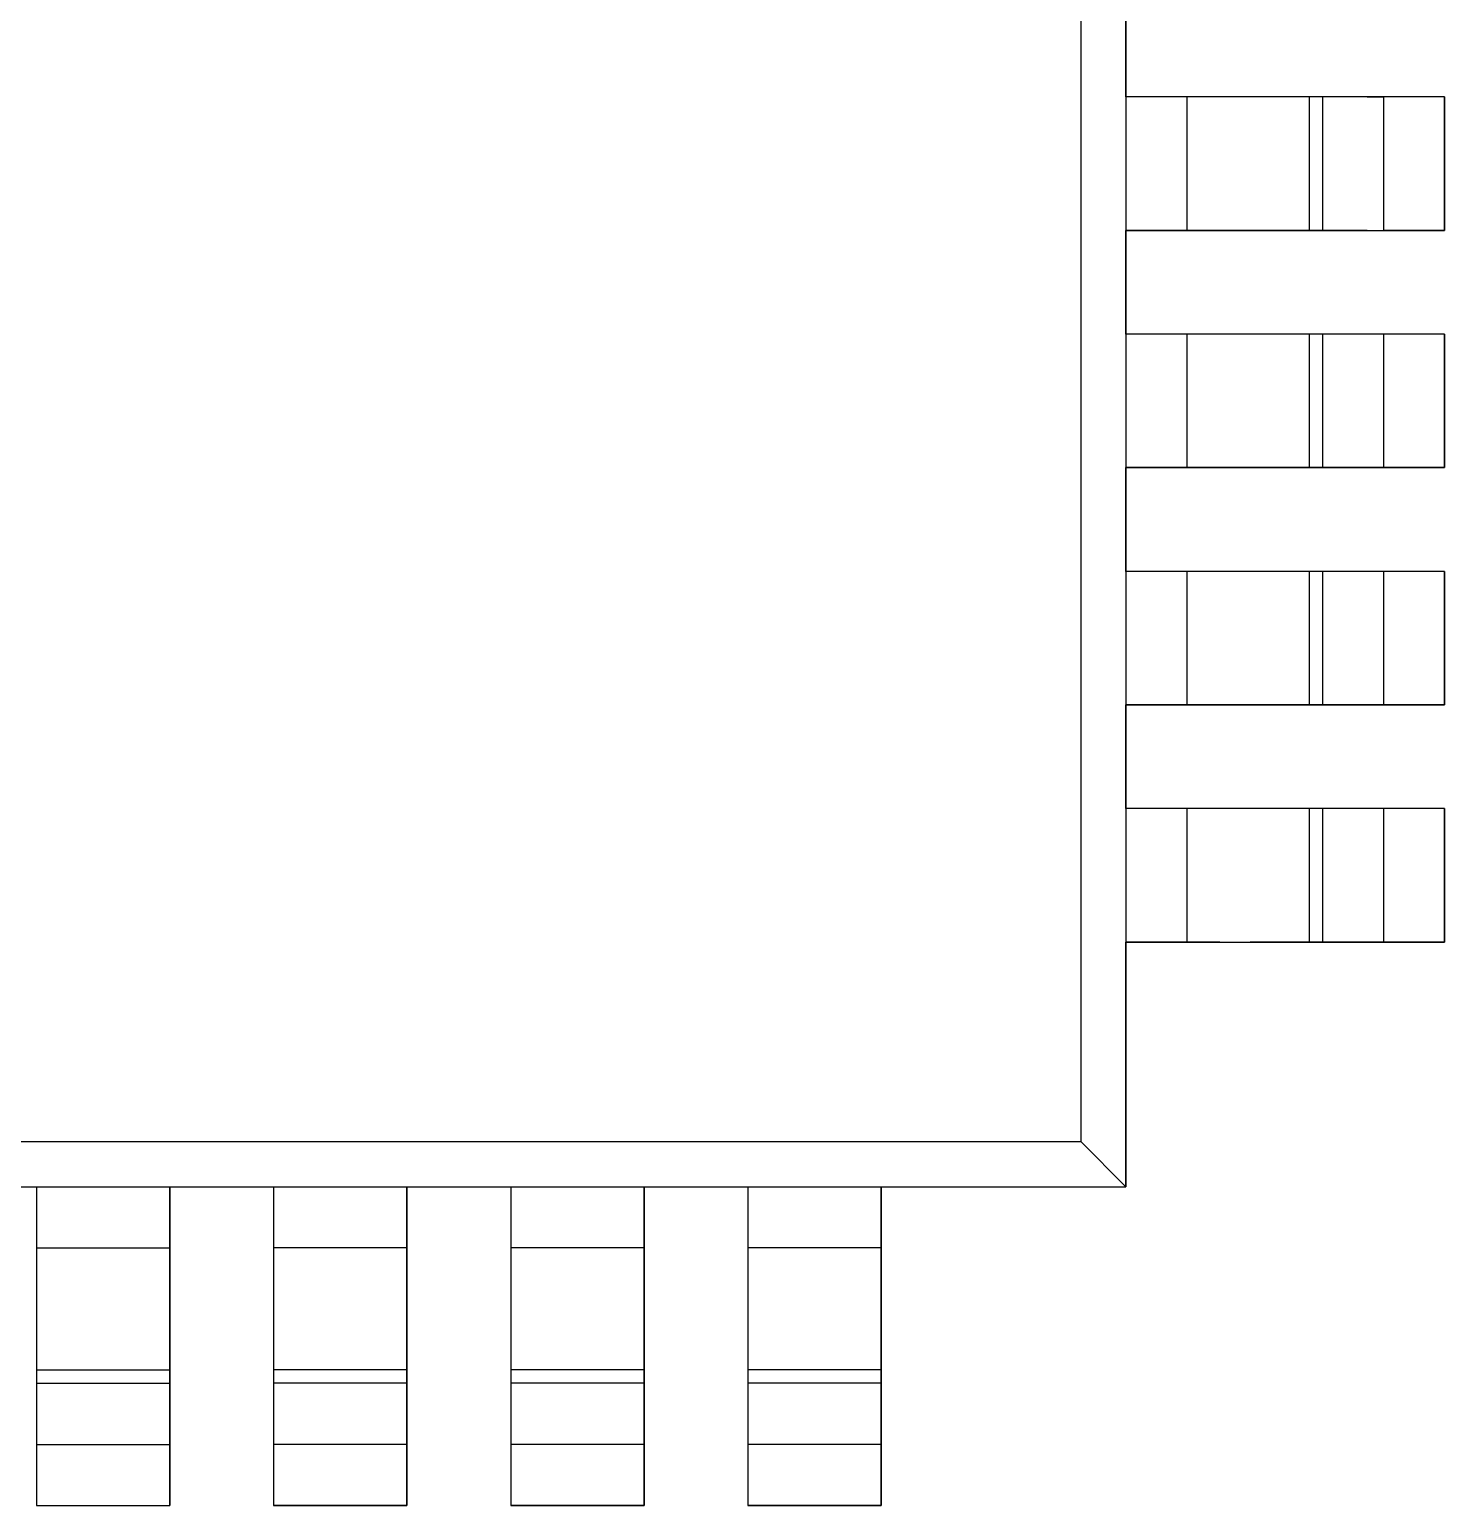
# Model space of a CAD drawing. Header units: inches. Extents: x 0 to 841, y -594 to 0.
# Drawn here: x 424.35 to 433.9, y -292.1 to -282.15 of the extents above; entities that cross this region are included whole.
import ezdxf

# ---------------------------------------------------------------- set-up
doc = ezdxf.new("R2010")
doc.units = ezdxf.units.IN
doc.header["$MEASUREMENT"] = 0

msp = doc.modelspace()

# ---------------------------------------------------------------- linework, layer by layer
at = {"color": 7, "true_color": 0xffffff}
for p, q in [((431.7458, -269.7541), (431.7458, -289.9541)), ((431.4418, -270.0581), (431.4418, -289.6501)), ((431.7458, -282.6041), (431.7458, -281.9041)), ((433.8958, -282.6041), (431.7458, -282.6041)), ((432.1578, -282.6041), (431.7458, -282.6041)), ((432.3798, -282.6041), (432.1578, -282.6041)), ((432.1578, -282.6041), (432.1578, -283.5041)), ((432.5838, -282.6041), (432.3798, -282.6041)), ((432.7618, -282.6041), (432.5838, -282.6041)), ((432.8978, -282.6041), (432.7618, -282.6041)), ((432.9818, -282.6041), (432.8978, -282.6041)), ((433.0718, -282.6041), (432.9818, -282.6041)), ((432.9818, -282.6041), (432.9818, -283.5041)), ((433.1138, -282.6041), (433.0718, -282.6041)), ((433.0718, -282.6041), (433.0718, -283.5041)), ((433.1818, -282.6041), (433.1138, -282.6041)), ((433.2698, -282.6041), (433.1818, -282.6041)), ((433.3738, -282.6041), (433.2698, -282.6041)), ((433.3738, -282.6041), (433.4838, -282.6041)), ((433.8958, -282.6041), (433.4838, -282.6041)), ((433.4838, -282.6041), (433.4838, -283.5041)), ((433.8958, -283.5041), (433.8958, -282.6041)), ((433.8958, -282.6041), (433.8958, -283.5041)), ((431.7458, -284.2041), (431.7458, -283.5041)), ((431.7458, -283.5041), (433.8958, -283.5041)), ((432.1578, -283.5041), (431.7458, -283.5041)), ((432.3798, -283.5041), (432.1578, -283.5041)), ((432.5838, -283.5041), (432.3798, -283.5041)), ((432.7618, -283.5041), (432.5838, -283.5041)), ((432.8978, -283.5041), (432.7618, -283.5041)), ((432.9818, -283.5041), (432.8978, -283.5041)), ((433.0718, -283.5041), (432.9818, -283.5041)), ((433.1138, -283.5041), (433.0718, -283.5041)), ((433.1818, -283.5041), (433.1138, -283.5041)), ((433.2698, -283.5041), (433.1818, -283.5041)), ((433.3738, -283.5041), (433.2698, -283.5041)), ((433.3738, -283.5041), (433.4838, -283.5041)), ((433.8958, -283.5041), (433.4838, -283.5041)), ((433.8958, -284.2041), (431.7458, -284.2041)), ((432.1578, -284.2041), (431.7458, -284.2041)), ((432.3798, -284.2041), (432.1578, -284.2041)), ((432.1578, -284.2041), (432.1578, -285.1041)), ((432.5838, -284.2041), (432.3798, -284.2041)), ((432.7618, -284.2041), (432.5838, -284.2041)), ((432.8978, -284.2041), (432.7618, -284.2041)), ((432.9818, -284.2041), (432.8978, -284.2041)), ((433.0718, -284.2041), (432.9818, -284.2041)), ((432.9818, -284.2041), (432.9818, -285.1041)), ((433.1138, -284.2041), (433.0718, -284.2041)), ((433.0718, -284.2041), (433.0718, -285.1041)), ((433.1818, -284.2041), (433.1138, -284.2041)), ((433.2698, -284.2041), (433.1818, -284.2041)), ((433.3738, -284.2041), (433.2698, -284.2041)), ((433.4838, -284.2041), (433.3738, -284.2041)), ((433.8958, -284.2041), (433.4838, -284.2041)), ((433.4838, -284.2041), (433.4838, -285.1041)), ((433.8958, -285.1041), (433.8958, -284.2041)), ((433.8958, -284.2041), (433.8958, -285.1041)), ((431.7458, -285.8041), (431.7458, -285.1041)), ((431.7458, -285.1041), (433.8958, -285.1041)), ((432.1578, -285.1041), (431.7458, -285.1041)), ((432.3798, -285.1041), (432.1578, -285.1041)), ((432.5838, -285.1041), (432.3798, -285.1041)), ((432.7618, -285.1041), (432.5838, -285.1041)), ((432.8978, -285.1041), (432.7618, -285.1041)), ((432.9818, -285.1041), (432.8978, -285.1041)), ((433.0718, -285.1041), (432.9818, -285.1041)), ((433.1138, -285.1041), (433.0718, -285.1041)), ((433.1818, -285.1041), (433.1138, -285.1041)), ((433.2698, -285.1041), (433.1818, -285.1041)), ((433.3738, -285.1041), (433.2698, -285.1041)), ((433.4838, -285.1041), (433.3738, -285.1041)), ((433.8958, -285.1041), (433.4838, -285.1041)), ((433.8958, -285.8041), (431.7458, -285.8041)), ((432.1578, -285.8041), (431.7458, -285.8041)), ((432.3798, -285.8041), (432.1578, -285.8041)), ((432.1578, -285.8041), (432.1578, -286.7041)), ((432.5838, -285.8041), (432.3798, -285.8041)), ((432.7618, -285.8041), (432.5838, -285.8041)), ((432.8978, -285.8041), (432.7618, -285.8041)), ((432.9818, -285.8041), (432.8978, -285.8041)), ((433.0718, -285.8041), (432.9818, -285.8041)), ((432.9818, -285.8041), (432.9818, -286.7041)), ((433.1138, -285.8041), (433.0718, -285.8041)), ((433.0718, -285.8041), (433.0718, -286.7041)), ((433.1818, -285.8041), (433.1138, -285.8041)), ((433.2698, -285.8041), (433.1818, -285.8041)), ((433.3738, -285.8041), (433.2698, -285.8041)), ((433.4838, -285.8041), (433.3738, -285.8041)), ((433.8958, -285.8041), (433.4838, -285.8041)), ((433.4838, -285.8041), (433.4838, -286.7041)), ((433.8958, -286.7041), (433.8958, -285.8041)), ((433.8958, -285.8041), (433.8958, -286.7041)), ((431.7458, -287.4041), (431.7458, -286.7041)), ((431.7458, -286.7041), (433.8958, -286.7041)), ((432.1578, -286.7041), (431.7458, -286.7041)), ((432.3798, -286.7041), (432.1578, -286.7041)), ((432.5838, -286.7041), (432.3798, -286.7041)), ((432.7618, -286.7041), (432.5838, -286.7041)), ((432.8978, -286.7041), (432.7618, -286.7041)), ((432.9818, -286.7041), (432.8978, -286.7041)), ((433.0718, -286.7041), (432.9818, -286.7041)), ((433.1138, -286.7041), (433.0718, -286.7041)), ((433.1818, -286.7041), (433.1138, -286.7041)), ((433.2698, -286.7041), (433.1818, -286.7041)), ((433.3738, -286.7041), (433.2698, -286.7041)), ((433.4838, -286.7041), (433.3738, -286.7041)), ((433.8958, -286.7041), (433.4838, -286.7041)), ((433.8958, -287.4041), (431.7458, -287.4041)), ((432.1578, -287.4041), (431.7458, -287.4041)), ((432.3798, -287.4041), (432.1578, -287.4041)), ((432.1578, -287.4041), (432.1578, -288.3041)), ((432.5838, -287.4041), (432.3798, -287.4041)), ((432.7618, -287.4041), (432.5838, -287.4041)), ((432.8978, -287.4041), (432.7618, -287.4041)), ((432.9818, -287.4041), (432.8978, -287.4041)), ((433.0718, -287.4041), (432.9818, -287.4041)), ((432.9818, -287.4041), (432.9818, -288.3041)), ((433.1138, -287.4041), (433.0718, -287.4041)), ((433.0718, -287.4041), (433.0718, -288.3041)), ((433.1818, -287.4041), (433.1138, -287.4041)), ((433.2698, -287.4041), (433.1818, -287.4041)), ((433.3738, -287.4041), (433.2698, -287.4041)), ((433.4838, -287.4041), (433.3738, -287.4041)), ((433.8958, -287.4041), (433.4838, -287.4041)), ((433.4838, -287.4041), (433.4838, -288.3041)), ((433.8958, -288.3041), (433.8958, -287.4041)), ((433.8958, -287.4041), (433.8958, -288.3041)), ((431.7458, -289.9541), (431.7458, -288.3041)), ((431.7458, -288.3041), (433.8958, -288.3041)), ((432.1578, -288.3041), (431.7458, -288.3041)), ((432.3798, -288.3041), (432.1578, -288.3041)), ((432.3798, -288.3041), (432.5838, -288.3041)), ((432.7618, -288.3041), (432.5838, -288.3041)), ((432.8978, -288.3041), (432.7618, -288.3041)), ((432.9818, -288.3041), (432.8978, -288.3041)), ((433.0718, -288.3041), (432.9818, -288.3041)), ((433.1138, -288.3041), (433.0718, -288.3041)), ((433.1818, -288.3041), (433.1138, -288.3041)), ((433.2698, -288.3041), (433.1818, -288.3041)), ((433.3738, -288.3041), (433.2698, -288.3041)), ((433.4838, -288.3041), (433.3738, -288.3041)), ((433.8958, -288.3041), (433.4838, -288.3041)), ((411.8498, -289.6501), (431.4418, -289.6501)), ((431.4418, -289.6501), (431.7458, -289.9541)), ((411.5458, -289.9541), (431.7458, -289.9541)), ((423.6958, -289.9541), (424.3958, -289.9541)), ((424.3958, -289.9541), (424.3958, -292.1041)), ((424.3958, -289.9541), (424.3958, -290.3661)), ((425.2958, -292.1041), (425.2958, -289.9541)), ((425.2958, -289.9541), (425.9958, -289.9541)), ((425.2958, -289.9541), (425.2958, -290.3661)), ((425.9958, -289.9541), (425.9958, -292.1041)), ((425.9958, -289.9541), (425.9958, -290.3661)), ((426.8958, -292.1041), (426.8958, -289.9541)), ((426.8958, -289.9541), (427.5958, -289.9541)), ((426.8958, -289.9541), (426.8958, -290.3661)), ((427.5958, -289.9541), (427.5958, -292.1041)), ((427.5958, -289.9541), (427.5958, -290.3661)), ((428.4958, -292.1041), (428.4958, -289.9541)), ((428.4958, -289.9541), (429.1958, -289.9541)), ((428.4958, -289.9541), (428.4958, -290.3661)), ((429.1958, -289.9541), (429.1958, -292.1041)), ((429.1958, -289.9541), (429.1958, -290.3661)), ((430.0958, -292.1041), (430.0958, -289.9541)), ((430.0958, -289.9541), (431.7458, -289.9541)), ((430.0958, -289.9541), (430.0958, -290.3661)), ((424.3958, -290.3661), (424.3958, -290.5881)), ((424.3958, -290.3661), (425.2958, -290.3661)), ((425.2958, -290.3661), (425.2958, -290.5881)), ((425.9958, -290.3661), (425.9958, -290.5881)), ((426.8958, -290.3661), (425.9958, -290.3661)), ((426.8958, -290.3661), (426.8958, -290.5881)), ((427.5958, -290.3661), (427.5958, -290.5881)), ((428.4958, -290.3661), (427.5958, -290.3661)), ((428.4958, -290.3661), (428.4958, -290.5881)), ((429.1958, -290.3661), (429.1958, -290.5881)), ((430.0958, -290.3661), (429.1958, -290.3661)), ((430.0958, -290.3661), (430.0958, -290.5881)), ((424.3958, -290.5881), (424.3958, -290.7921)), ((425.2958, -290.5881), (425.2958, -290.7921)), ((425.9958, -290.5881), (425.9958, -290.7921)), ((426.8958, -290.5881), (426.8958, -290.7921)), ((427.5958, -290.5881), (427.5958, -290.7921)), ((428.4958, -290.5881), (428.4958, -290.7921)), ((429.1958, -290.5881), (429.1958, -290.7921)), ((430.0958, -290.5881), (430.0958, -290.7921)), ((424.3958, -290.7921), (424.3958, -290.9701)), ((425.2958, -290.7921), (425.2958, -290.9701)), ((425.9958, -290.7921), (425.9958, -290.9701)), ((426.8958, -290.7921), (426.8958, -290.9701)), ((427.5958, -290.7921), (427.5958, -290.9701)), ((428.4958, -290.7921), (428.4958, -290.9701)), ((429.1958, -290.7921), (429.1958, -290.9701)), ((430.0958, -290.7921), (430.0958, -290.9701)), ((424.3958, -290.9701), (424.3958, -291.1061)), ((425.2958, -290.9701), (425.2958, -291.1061)), ((425.9958, -290.9701), (425.9958, -291.1061)), ((426.8958, -290.9701), (426.8958, -291.1061)), ((427.5958, -290.9701), (427.5958, -291.1061)), ((428.4958, -290.9701), (428.4958, -291.1061)), ((429.1958, -290.9701), (429.1958, -291.1061)), ((430.0958, -290.9701), (430.0958, -291.1061)), ((424.3958, -291.1061), (424.3958, -291.1901)), ((425.2958, -291.1061), (425.2958, -291.1901)), ((425.9958, -291.1061), (425.9958, -291.1901)), ((426.8958, -291.1061), (426.8958, -291.1901)), ((427.5958, -291.1061), (427.5958, -291.1901)), ((428.4958, -291.1061), (428.4958, -291.1901)), ((429.1958, -291.1061), (429.1958, -291.1901)), ((430.0958, -291.1061), (430.0958, -291.1901)), ((424.3958, -291.1901), (424.3958, -291.2801)), ((424.3958, -291.1901), (425.2958, -291.1901)), ((424.3958, -291.2801), (424.3958, -291.3221)), ((424.3958, -291.2801), (425.2958, -291.2801)), ((425.2958, -291.1901), (425.2958, -291.2801)), ((425.2958, -291.2801), (425.2958, -291.3221)), ((425.9958, -291.1901), (425.9958, -291.2801)), ((426.8958, -291.1901), (425.9958, -291.1901)), ((425.9958, -291.2801), (425.9958, -291.3221)), ((426.8958, -291.2801), (425.9958, -291.2801)), ((426.8958, -291.1901), (426.8958, -291.2801)), ((426.8958, -291.2801), (426.8958, -291.3221)), ((427.5958, -291.1901), (427.5958, -291.2801)), ((428.4958, -291.1901), (427.5958, -291.1901)), ((427.5958, -291.2801), (427.5958, -291.3221)), ((428.4958, -291.2801), (427.5958, -291.2801)), ((428.4958, -291.1901), (428.4958, -291.2801)), ((428.4958, -291.2801), (428.4958, -291.3221)), ((429.1958, -291.1901), (429.1958, -291.2801)), ((430.0958, -291.1901), (429.1958, -291.1901)), ((429.1958, -291.2801), (429.1958, -291.3221)), ((430.0958, -291.2801), (429.1958, -291.2801)), ((430.0958, -291.1901), (430.0958, -291.2801)), ((430.0958, -291.2801), (430.0958, -291.3221)), ((424.3958, -291.3221), (424.3958, -291.3901)), ((425.2958, -291.3221), (425.2958, -291.3901)), ((425.9958, -291.3221), (425.9958, -291.3901)), ((426.8958, -291.3221), (426.8958, -291.3901)), ((427.5958, -291.3221), (427.5958, -291.3901)), ((428.4958, -291.3221), (428.4958, -291.3901)), ((429.1958, -291.3221), (429.1958, -291.3901)), ((430.0958, -291.3221), (430.0958, -291.3901)), ((424.3958, -291.3901), (424.3958, -291.4781)), ((424.3958, -291.4781), (424.3958, -291.5821)), ((425.2958, -291.3901), (425.2958, -291.4781)), ((425.2958, -291.4781), (425.2958, -291.5821)), ((425.9958, -291.3901), (425.9958, -291.4781)), ((425.9958, -291.4781), (425.9958, -291.5821)), ((426.8958, -291.3901), (426.8958, -291.4781)), ((426.8958, -291.4781), (426.8958, -291.5821)), ((427.5958, -291.3901), (427.5958, -291.4781)), ((427.5958, -291.4781), (427.5958, -291.5821)), ((428.4958, -291.3901), (428.4958, -291.4781)), ((428.4958, -291.4781), (428.4958, -291.5821)), ((429.1958, -291.3901), (429.1958, -291.4781)), ((429.1958, -291.4781), (429.1958, -291.5821)), ((430.0958, -291.3901), (430.0958, -291.4781)), ((430.0958, -291.4781), (430.0958, -291.5821)), ((424.3958, -291.5821), (424.3958, -291.6921)), ((425.2958, -291.5821), (425.2958, -291.6921)), ((425.9958, -291.5821), (425.9958, -291.6921)), ((426.8958, -291.5821), (426.8958, -291.6921)), ((427.5958, -291.5821), (427.5958, -291.6921)), ((428.4958, -291.5821), (428.4958, -291.6921)), ((429.1958, -291.5821), (429.1958, -291.6921)), ((430.0958, -291.5821), (430.0958, -291.6921)), ((424.3958, -291.6921), (424.3958, -292.1041)), ((424.3958, -291.6921), (425.2958, -291.6921)), ((425.2958, -291.6921), (425.2958, -292.1041)), ((425.9958, -291.6921), (425.9958, -292.1041)), ((426.8958, -291.6921), (425.9958, -291.6921)), ((426.8958, -291.6921), (426.8958, -292.1041)), ((427.5958, -291.6921), (427.5958, -292.1041)), ((428.4958, -291.6921), (427.5958, -291.6921)), ((428.4958, -291.6921), (428.4958, -292.1041)), ((429.1958, -291.6921), (429.1958, -292.1041)), ((430.0958, -291.6921), (429.1958, -291.6921)), ((430.0958, -291.6921), (430.0958, -292.1041)), ((424.3958, -292.1041), (425.2958, -292.1041)), ((424.3958, -292.1041), (425.2958, -292.1041)), ((425.9958, -292.1041), (426.8958, -292.1041)), ((426.8958, -292.1041), (425.9958, -292.1041)), ((427.5958, -292.1041), (428.4958, -292.1041)), ((428.4958, -292.1041), (427.5958, -292.1041)), ((429.1958, -292.1041), (430.0958, -292.1041)), ((430.0958, -292.1041), (429.1958, -292.1041))]:
    msp.add_line(p, q, dxfattribs=at)
at = {"color": 18, "true_color": 0x000000}
for p, q in [((431.7458, -269.7541), (431.7458, -289.9541)), ((431.4418, -270.0581), (431.4418, -289.6501)), ((431.7458, -282.6041), (431.7458, -281.9041)), ((433.8958, -282.6041), (431.7458, -282.6041)), ((432.1578, -282.6041), (431.7458, -282.6041)), ((432.3798, -282.6041), (432.1578, -282.6041)), ((432.1578, -282.6041), (432.1578, -283.5041)), ((432.5838, -282.6041), (432.3798, -282.6041)), ((432.7618, -282.6041), (432.5838, -282.6041)), ((432.8978, -282.6041), (432.7618, -282.6041)), ((432.9818, -282.6041), (432.8978, -282.6041)), ((433.0718, -282.6041), (432.9818, -282.6041)), ((432.9818, -282.6041), (432.9818, -283.5041)), ((433.1138, -282.6041), (433.0718, -282.6041)), ((433.0718, -282.6041), (433.0718, -283.5041)), ((433.1818, -282.6041), (433.1138, -282.6041)), ((433.2698, -282.6041), (433.1818, -282.6041)), ((433.3738, -282.6041), (433.2698, -282.6041)), ((433.3738, -282.6041), (433.4838, -282.6041)), ((433.8958, -282.6041), (433.4838, -282.6041)), ((433.4838, -282.6041), (433.4838, -283.5041)), ((433.8958, -283.5041), (433.8958, -282.6041)), ((433.8958, -282.6041), (433.8958, -283.5041)), ((431.7458, -284.2041), (431.7458, -283.5041)), ((431.7458, -283.5041), (433.8958, -283.5041)), ((432.1578, -283.5041), (431.7458, -283.5041)), ((432.3798, -283.5041), (432.1578, -283.5041)), ((432.5838, -283.5041), (432.3798, -283.5041)), ((432.7618, -283.5041), (432.5838, -283.5041)), ((432.8978, -283.5041), (432.7618, -283.5041)), ((432.9818, -283.5041), (432.8978, -283.5041)), ((433.0718, -283.5041), (432.9818, -283.5041)), ((433.1138, -283.5041), (433.0718, -283.5041)), ((433.1818, -283.5041), (433.1138, -283.5041)), ((433.2698, -283.5041), (433.1818, -283.5041)), ((433.3738, -283.5041), (433.2698, -283.5041)), ((433.3738, -283.5041), (433.4838, -283.5041)), ((433.8958, -283.5041), (433.4838, -283.5041)), ((433.8958, -284.2041), (431.7458, -284.2041)), ((432.1578, -284.2041), (431.7458, -284.2041)), ((432.3798, -284.2041), (432.1578, -284.2041)), ((432.1578, -284.2041), (432.1578, -285.1041)), ((432.5838, -284.2041), (432.3798, -284.2041)), ((432.7618, -284.2041), (432.5838, -284.2041)), ((432.8978, -284.2041), (432.7618, -284.2041)), ((432.9818, -284.2041), (432.8978, -284.2041)), ((433.0718, -284.2041), (432.9818, -284.2041)), ((432.9818, -284.2041), (432.9818, -285.1041)), ((433.1138, -284.2041), (433.0718, -284.2041)), ((433.0718, -284.2041), (433.0718, -285.1041)), ((433.1818, -284.2041), (433.1138, -284.2041)), ((433.2698, -284.2041), (433.1818, -284.2041)), ((433.3738, -284.2041), (433.2698, -284.2041)), ((433.4838, -284.2041), (433.3738, -284.2041)), ((433.8958, -284.2041), (433.4838, -284.2041)), ((433.4838, -284.2041), (433.4838, -285.1041)), ((433.8958, -285.1041), (433.8958, -284.2041)), ((433.8958, -284.2041), (433.8958, -285.1041)), ((431.7458, -285.8041), (431.7458, -285.1041)), ((431.7458, -285.1041), (433.8958, -285.1041)), ((432.1578, -285.1041), (431.7458, -285.1041)), ((432.3798, -285.1041), (432.1578, -285.1041)), ((432.5838, -285.1041), (432.3798, -285.1041)), ((432.7618, -285.1041), (432.5838, -285.1041)), ((432.8978, -285.1041), (432.7618, -285.1041)), ((432.9818, -285.1041), (432.8978, -285.1041)), ((433.0718, -285.1041), (432.9818, -285.1041)), ((433.1138, -285.1041), (433.0718, -285.1041)), ((433.1818, -285.1041), (433.1138, -285.1041)), ((433.2698, -285.1041), (433.1818, -285.1041)), ((433.3738, -285.1041), (433.2698, -285.1041)), ((433.4838, -285.1041), (433.3738, -285.1041)), ((433.8958, -285.1041), (433.4838, -285.1041)), ((433.8958, -285.8041), (431.7458, -285.8041)), ((432.1578, -285.8041), (431.7458, -285.8041)), ((432.3798, -285.8041), (432.1578, -285.8041)), ((432.1578, -285.8041), (432.1578, -286.7041)), ((432.5838, -285.8041), (432.3798, -285.8041)), ((432.7618, -285.8041), (432.5838, -285.8041)), ((432.8978, -285.8041), (432.7618, -285.8041)), ((432.9818, -285.8041), (432.8978, -285.8041)), ((433.0718, -285.8041), (432.9818, -285.8041)), ((432.9818, -285.8041), (432.9818, -286.7041)), ((433.1138, -285.8041), (433.0718, -285.8041)), ((433.0718, -285.8041), (433.0718, -286.7041)), ((433.1818, -285.8041), (433.1138, -285.8041)), ((433.2698, -285.8041), (433.1818, -285.8041)), ((433.3738, -285.8041), (433.2698, -285.8041)), ((433.4838, -285.8041), (433.3738, -285.8041)), ((433.8958, -285.8041), (433.4838, -285.8041)), ((433.4838, -285.8041), (433.4838, -286.7041)), ((433.8958, -286.7041), (433.8958, -285.8041)), ((433.8958, -285.8041), (433.8958, -286.7041)), ((431.7458, -287.4041), (431.7458, -286.7041)), ((431.7458, -286.7041), (433.8958, -286.7041)), ((432.1578, -286.7041), (431.7458, -286.7041)), ((432.3798, -286.7041), (432.1578, -286.7041)), ((432.5838, -286.7041), (432.3798, -286.7041)), ((432.7618, -286.7041), (432.5838, -286.7041)), ((432.8978, -286.7041), (432.7618, -286.7041)), ((432.9818, -286.7041), (432.8978, -286.7041)), ((433.0718, -286.7041), (432.9818, -286.7041)), ((433.1138, -286.7041), (433.0718, -286.7041)), ((433.1818, -286.7041), (433.1138, -286.7041)), ((433.2698, -286.7041), (433.1818, -286.7041)), ((433.3738, -286.7041), (433.2698, -286.7041)), ((433.4838, -286.7041), (433.3738, -286.7041)), ((433.8958, -286.7041), (433.4838, -286.7041)), ((433.8958, -287.4041), (431.7458, -287.4041)), ((432.1578, -287.4041), (431.7458, -287.4041)), ((432.3798, -287.4041), (432.1578, -287.4041)), ((432.1578, -287.4041), (432.1578, -288.3041)), ((432.5838, -287.4041), (432.3798, -287.4041)), ((432.7618, -287.4041), (432.5838, -287.4041)), ((432.8978, -287.4041), (432.7618, -287.4041)), ((432.9818, -287.4041), (432.8978, -287.4041)), ((433.0718, -287.4041), (432.9818, -287.4041)), ((432.9818, -287.4041), (432.9818, -288.3041)), ((433.1138, -287.4041), (433.0718, -287.4041)), ((433.0718, -287.4041), (433.0718, -288.3041)), ((433.1818, -287.4041), (433.1138, -287.4041)), ((433.2698, -287.4041), (433.1818, -287.4041)), ((433.3738, -287.4041), (433.2698, -287.4041)), ((433.4838, -287.4041), (433.3738, -287.4041)), ((433.8958, -287.4041), (433.4838, -287.4041)), ((433.4838, -287.4041), (433.4838, -288.3041)), ((433.8958, -288.3041), (433.8958, -287.4041)), ((433.8958, -287.4041), (433.8958, -288.3041)), ((431.7458, -289.9541), (431.7458, -288.3041)), ((431.7458, -288.3041), (433.8958, -288.3041)), ((432.1578, -288.3041), (431.7458, -288.3041)), ((432.3798, -288.3041), (432.1578, -288.3041)), ((432.3798, -288.3041), (432.5838, -288.3041)), ((432.7618, -288.3041), (432.5838, -288.3041)), ((432.8978, -288.3041), (432.7618, -288.3041)), ((432.9818, -288.3041), (432.8978, -288.3041)), ((433.0718, -288.3041), (432.9818, -288.3041)), ((433.1138, -288.3041), (433.0718, -288.3041)), ((433.1818, -288.3041), (433.1138, -288.3041)), ((433.2698, -288.3041), (433.1818, -288.3041)), ((433.3738, -288.3041), (433.2698, -288.3041)), ((433.4838, -288.3041), (433.3738, -288.3041)), ((433.8958, -288.3041), (433.4838, -288.3041)), ((411.8498, -289.6501), (431.4418, -289.6501)), ((431.4418, -289.6501), (431.7458, -289.9541)), ((411.5458, -289.9541), (431.7458, -289.9541)), ((423.6958, -289.9541), (424.3958, -289.9541)), ((424.3958, -289.9541), (424.3958, -292.1041)), ((424.3958, -289.9541), (424.3958, -290.3661)), ((425.2958, -292.1041), (425.2958, -289.9541)), ((425.2958, -289.9541), (425.9958, -289.9541)), ((425.2958, -289.9541), (425.2958, -290.3661)), ((425.9958, -289.9541), (425.9958, -292.1041)), ((425.9958, -289.9541), (425.9958, -290.3661)), ((426.8958, -292.1041), (426.8958, -289.9541)), ((426.8958, -289.9541), (427.5958, -289.9541)), ((426.8958, -289.9541), (426.8958, -290.3661)), ((427.5958, -289.9541), (427.5958, -292.1041)), ((427.5958, -289.9541), (427.5958, -290.3661)), ((428.4958, -292.1041), (428.4958, -289.9541)), ((428.4958, -289.9541), (429.1958, -289.9541)), ((428.4958, -289.9541), (428.4958, -290.3661)), ((429.1958, -289.9541), (429.1958, -292.1041)), ((429.1958, -289.9541), (429.1958, -290.3661)), ((430.0958, -292.1041), (430.0958, -289.9541)), ((430.0958, -289.9541), (431.7458, -289.9541)), ((430.0958, -289.9541), (430.0958, -290.3661)), ((424.3958, -290.3661), (424.3958, -290.5881)), ((424.3958, -290.3661), (425.2958, -290.3661)), ((425.2958, -290.3661), (425.2958, -290.5881)), ((425.9958, -290.3661), (425.9958, -290.5881)), ((426.8958, -290.3661), (425.9958, -290.3661)), ((426.8958, -290.3661), (426.8958, -290.5881)), ((427.5958, -290.3661), (427.5958, -290.5881)), ((428.4958, -290.3661), (427.5958, -290.3661)), ((428.4958, -290.3661), (428.4958, -290.5881)), ((429.1958, -290.3661), (429.1958, -290.5881)), ((430.0958, -290.3661), (429.1958, -290.3661)), ((430.0958, -290.3661), (430.0958, -290.5881)), ((424.3958, -290.5881), (424.3958, -290.7921)), ((425.2958, -290.5881), (425.2958, -290.7921)), ((425.9958, -290.5881), (425.9958, -290.7921)), ((426.8958, -290.5881), (426.8958, -290.7921)), ((427.5958, -290.5881), (427.5958, -290.7921)), ((428.4958, -290.5881), (428.4958, -290.7921)), ((429.1958, -290.5881), (429.1958, -290.7921)), ((430.0958, -290.5881), (430.0958, -290.7921)), ((424.3958, -290.7921), (424.3958, -290.9701)), ((425.2958, -290.7921), (425.2958, -290.9701)), ((425.9958, -290.7921), (425.9958, -290.9701)), ((426.8958, -290.7921), (426.8958, -290.9701)), ((427.5958, -290.7921), (427.5958, -290.9701)), ((428.4958, -290.7921), (428.4958, -290.9701)), ((429.1958, -290.7921), (429.1958, -290.9701)), ((430.0958, -290.7921), (430.0958, -290.9701)), ((424.3958, -290.9701), (424.3958, -291.1061)), ((425.2958, -290.9701), (425.2958, -291.1061)), ((425.9958, -290.9701), (425.9958, -291.1061)), ((426.8958, -290.9701), (426.8958, -291.1061)), ((427.5958, -290.9701), (427.5958, -291.1061)), ((428.4958, -290.9701), (428.4958, -291.1061)), ((429.1958, -290.9701), (429.1958, -291.1061)), ((430.0958, -290.9701), (430.0958, -291.1061)), ((424.3958, -291.1061), (424.3958, -291.1901)), ((425.2958, -291.1061), (425.2958, -291.1901)), ((425.9958, -291.1061), (425.9958, -291.1901)), ((426.8958, -291.1061), (426.8958, -291.1901)), ((427.5958, -291.1061), (427.5958, -291.1901)), ((428.4958, -291.1061), (428.4958, -291.1901)), ((429.1958, -291.1061), (429.1958, -291.1901)), ((430.0958, -291.1061), (430.0958, -291.1901)), ((424.3958, -291.1901), (424.3958, -291.2801)), ((424.3958, -291.1901), (425.2958, -291.1901)), ((424.3958, -291.2801), (424.3958, -291.3221)), ((424.3958, -291.2801), (425.2958, -291.2801)), ((425.2958, -291.1901), (425.2958, -291.2801)), ((425.2958, -291.2801), (425.2958, -291.3221)), ((425.9958, -291.1901), (425.9958, -291.2801)), ((426.8958, -291.1901), (425.9958, -291.1901)), ((425.9958, -291.2801), (425.9958, -291.3221)), ((426.8958, -291.2801), (425.9958, -291.2801)), ((426.8958, -291.1901), (426.8958, -291.2801)), ((426.8958, -291.2801), (426.8958, -291.3221)), ((427.5958, -291.1901), (427.5958, -291.2801)), ((428.4958, -291.1901), (427.5958, -291.1901)), ((427.5958, -291.2801), (427.5958, -291.3221)), ((428.4958, -291.2801), (427.5958, -291.2801)), ((428.4958, -291.1901), (428.4958, -291.2801)), ((428.4958, -291.2801), (428.4958, -291.3221)), ((429.1958, -291.1901), (429.1958, -291.2801)), ((430.0958, -291.1901), (429.1958, -291.1901)), ((429.1958, -291.2801), (429.1958, -291.3221)), ((430.0958, -291.2801), (429.1958, -291.2801)), ((430.0958, -291.1901), (430.0958, -291.2801)), ((430.0958, -291.2801), (430.0958, -291.3221)), ((424.3958, -291.3221), (424.3958, -291.3901)), ((425.2958, -291.3221), (425.2958, -291.3901)), ((425.9958, -291.3221), (425.9958, -291.3901)), ((426.8958, -291.3221), (426.8958, -291.3901)), ((427.5958, -291.3221), (427.5958, -291.3901)), ((428.4958, -291.3221), (428.4958, -291.3901)), ((429.1958, -291.3221), (429.1958, -291.3901)), ((430.0958, -291.3221), (430.0958, -291.3901)), ((424.3958, -291.3901), (424.3958, -291.4781)), ((424.3958, -291.4781), (424.3958, -291.5821)), ((425.2958, -291.3901), (425.2958, -291.4781)), ((425.2958, -291.4781), (425.2958, -291.5821)), ((425.9958, -291.3901), (425.9958, -291.4781)), ((425.9958, -291.4781), (425.9958, -291.5821)), ((426.8958, -291.3901), (426.8958, -291.4781)), ((426.8958, -291.4781), (426.8958, -291.5821)), ((427.5958, -291.3901), (427.5958, -291.4781)), ((427.5958, -291.4781), (427.5958, -291.5821)), ((428.4958, -291.3901), (428.4958, -291.4781)), ((428.4958, -291.4781), (428.4958, -291.5821)), ((429.1958, -291.3901), (429.1958, -291.4781)), ((429.1958, -291.4781), (429.1958, -291.5821)), ((430.0958, -291.3901), (430.0958, -291.4781)), ((430.0958, -291.4781), (430.0958, -291.5821)), ((424.3958, -291.5821), (424.3958, -291.6921)), ((425.2958, -291.5821), (425.2958, -291.6921)), ((425.9958, -291.5821), (425.9958, -291.6921)), ((426.8958, -291.5821), (426.8958, -291.6921)), ((427.5958, -291.5821), (427.5958, -291.6921)), ((428.4958, -291.5821), (428.4958, -291.6921)), ((429.1958, -291.5821), (429.1958, -291.6921)), ((430.0958, -291.5821), (430.0958, -291.6921)), ((424.3958, -291.6921), (424.3958, -292.1041)), ((424.3958, -291.6921), (425.2958, -291.6921)), ((425.2958, -291.6921), (425.2958, -292.1041)), ((425.9958, -291.6921), (425.9958, -292.1041)), ((426.8958, -291.6921), (425.9958, -291.6921)), ((426.8958, -291.6921), (426.8958, -292.1041)), ((427.5958, -291.6921), (427.5958, -292.1041)), ((428.4958, -291.6921), (427.5958, -291.6921)), ((428.4958, -291.6921), (428.4958, -292.1041)), ((429.1958, -291.6921), (429.1958, -292.1041)), ((430.0958, -291.6921), (429.1958, -291.6921)), ((430.0958, -291.6921), (430.0958, -292.1041)), ((424.3958, -292.1041), (425.2958, -292.1041)), ((424.3958, -292.1041), (425.2958, -292.1041)), ((425.9958, -292.1041), (426.8958, -292.1041)), ((426.8958, -292.1041), (425.9958, -292.1041)), ((427.5958, -292.1041), (428.4958, -292.1041)), ((428.4958, -292.1041), (427.5958, -292.1041)), ((429.1958, -292.1041), (430.0958, -292.1041)), ((430.0958, -292.1041), (429.1958, -292.1041))]:
    msp.add_line(p, q, dxfattribs=at)

doc.saveas('drawing.dxf')
